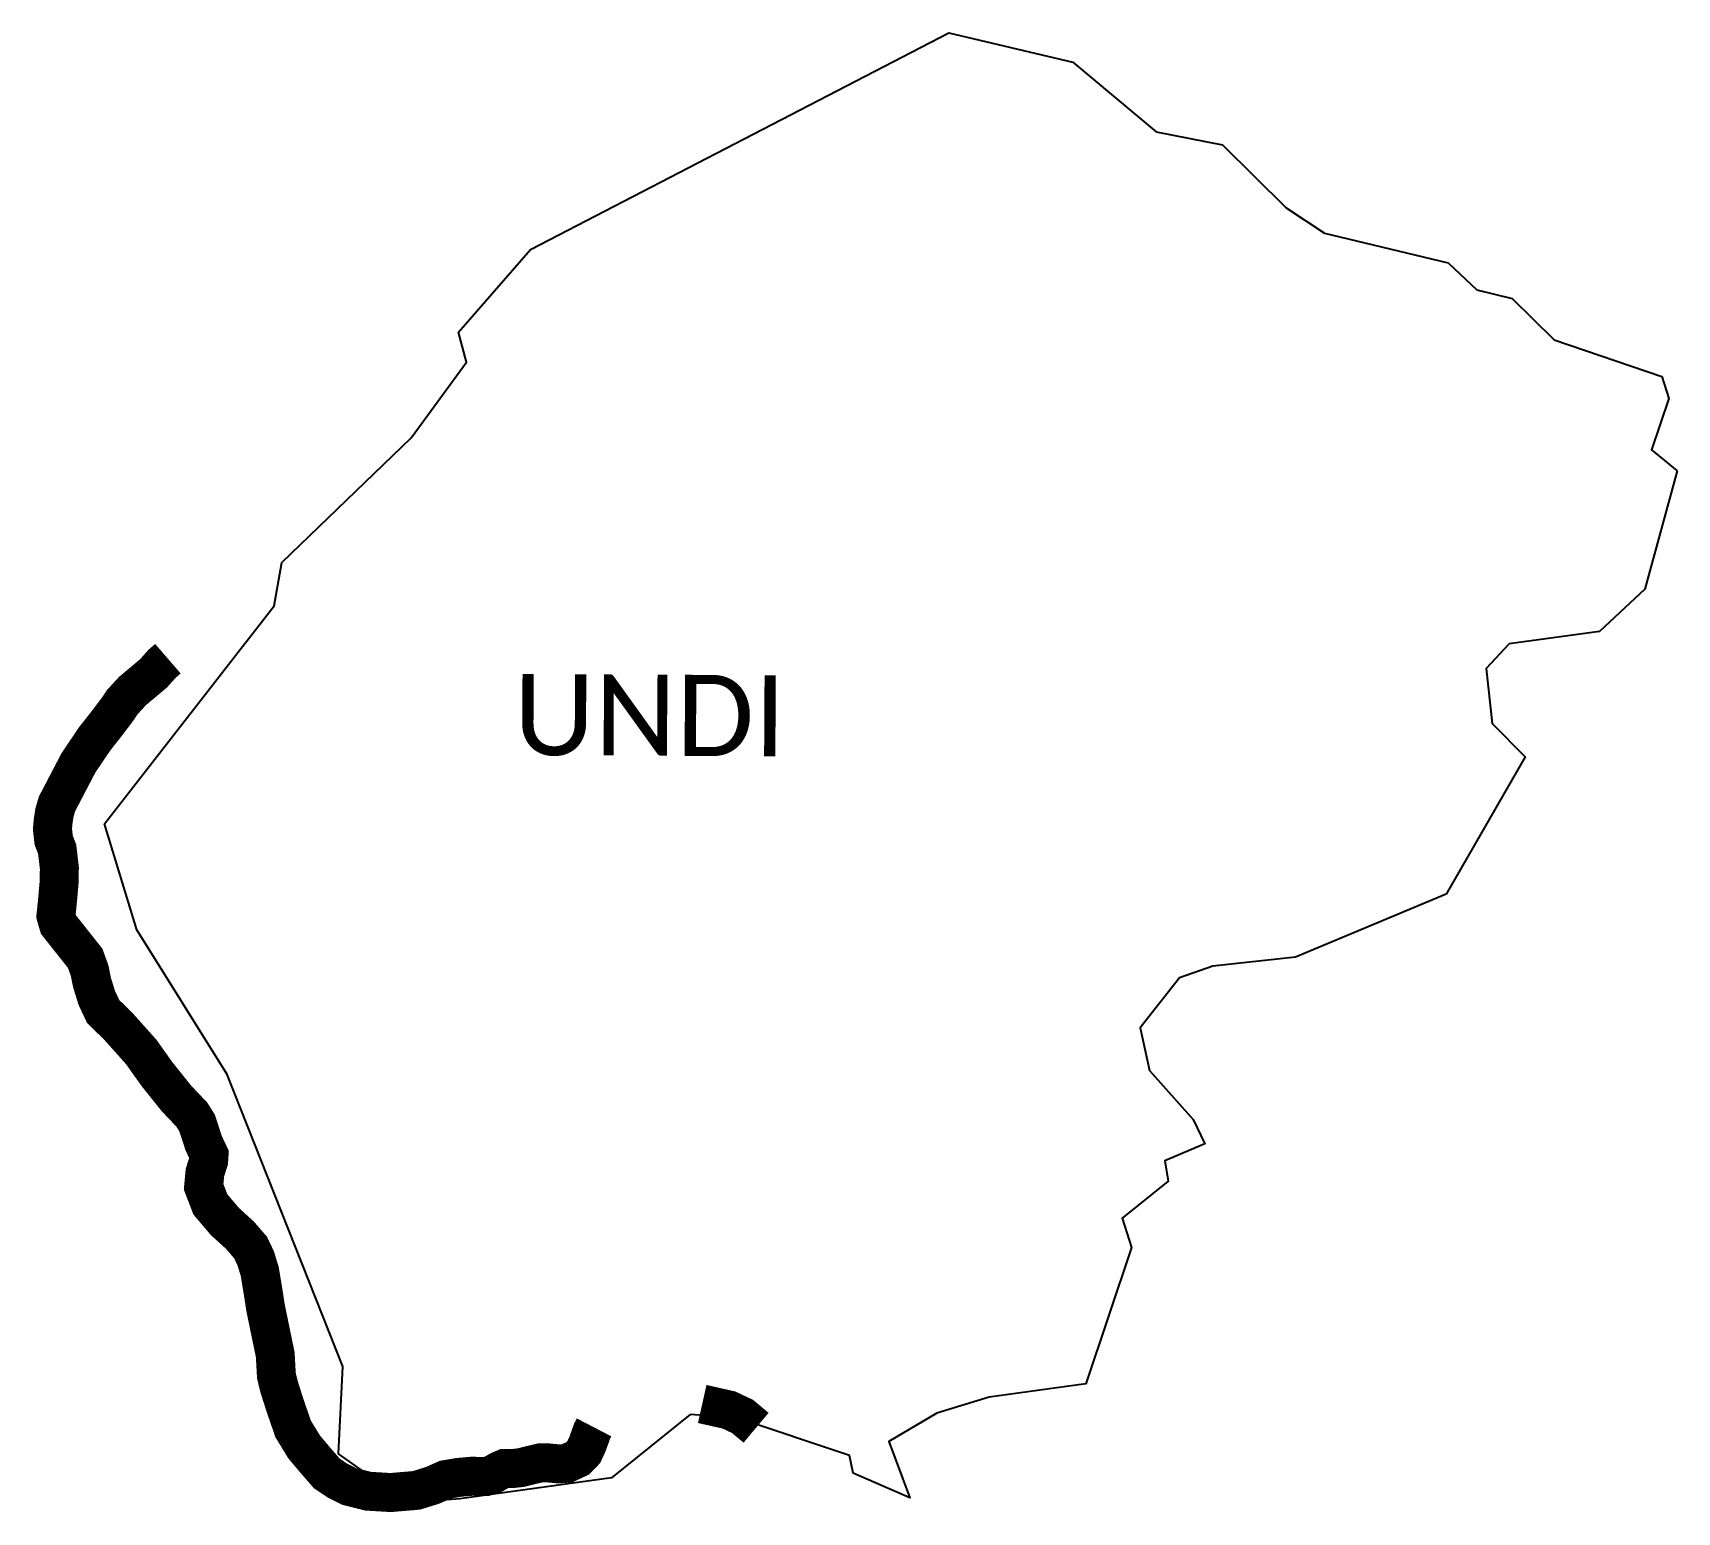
# Model space of a CAD drawing. Header units: metres. Extents: x 312010 to 314120, y 1905504 to 1907401.
import ezdxf

# ---------------------------------------------------------------- set-up
doc = ezdxf.new("R2010")
doc.units = ezdxf.units.M
for name, color, linetype in [('UNPROTECTED', 130, 'Continuous'), ('UNPROTECTED DUE TO CREEK', 150, 'Continuous'), ('village', 3, 'Continuous'), ('VILLAGE NAME', 250, 'Continuous')]:
    doc.layers.add(name, color=color, linetype=linetype)
doc.styles.get("Standard").update_dxf_attribs({"font": 'simplex.shx'})

msp = doc.modelspace()

# ---------------------------------------------------------------- linework, layer by layer
at = {"layer": 'UNPROTECTED', "const_width": 50, "flags": 128}
msp.add_lwpolyline([(312183.1, 1906598.6), (312175.8, 1906592.3), (312164.4, 1906579.6), (312137.8, 1906557.3), (312124.5, 1906542.8), (312118.8, 1906534.2), (312103.8, 1906514.4), (312089.3, 1906496.1), (312068.3, 1906465), (312057.3, 1906444), (312040.8, 1906412.4), (312037.6, 1906401.6), (312035.9, 1906390.8), (312034.9, 1906380.2), (312036.5, 1906365.8), (312040.9, 1906354.3), (312041.6, 1906348.8), (312043.8, 1906329.8), (312043.4, 1906311.1), (312041.2, 1906286.2), (312039.4, 1906268.9), (312042.7, 1906257.4), (312054.2, 1906242.9), (312076.9, 1906214.3), (312082.5, 1906198.8), (312085.8, 1906182.8), (312091.8, 1906163.5), (312100, 1906146), (312118.9, 1906127.6), (312148.7, 1906094.3), (312168.9, 1906065.9), (312194.2, 1906034.3), (312213.5, 1906014.1), (312220.4, 1906003.3), (312229.1, 1905976.8), (312235.9, 1905962.5), (312235.4, 1905954.5), (312230.6, 1905939.4), (312229.6, 1905928.8), (312228.9, 1905921.1), (312237.6, 1905898.5), (312256.5, 1905876.3), (312275.4, 1905859.2), (312289.1, 1905843.3), (312295.6, 1905829.8), (312300.8, 1905813), (312305.3, 1905786.1), (312308.3, 1905766.4), (312313.1, 1905743.1), (312320.8, 1905705.9), (312322.3, 1905678.9), (312325.8, 1905664.5), (312333.3, 1905641), (312343.8, 1905610.5), (312358, 1905587.3), (312372, 1905570.7), (312386.9, 1905553.5), (312400.3, 1905544.5), (312415.5, 1905536.8), (312440.3, 1905530.6), (312469, 1905528.9), (312502, 1905531.7), (312522.4, 1905538), (312539.4, 1905545.5), (312556, 1905548.3), (312573, 1905549.8), (312591.4, 1905549.5), (312599.5, 1905551.7), (312608.6, 1905557), (312615.2, 1905559.8), (312624.4, 1905559.6), (312635.5, 1905560.8), (312649.3, 1905564.2), (312661.8, 1905567.1), (312671.3, 1905566.9), (312685, 1905565.6), (312695.4, 1905566.4), (312709, 1905572.8), (312716.9, 1905581), (312721.8, 1905591.7), (312727.4, 1905607.5), (312730, 1905612.5)], dxfattribs=at)
at = {"layer": 'UNPROTECTED DUE TO CREEK', "const_width": 50, "flags": 128}
msp.add_lwpolyline([(312868.8, 1905642.5), (312903, 1905634.8), (312920.6, 1905626.5), (312937.9, 1905612)], dxfattribs=at)
at = {"layer": 'village', "flags": 128}
msp.add_lwpolyline([(313451.5, 1907274.5), (313536.4, 1907258)], dxfattribs=at)
at = {"layer": 'village', "color": 3, "true_color": 0x00ff00}
for points in [[(314119.9, 1906839.8, 0), (314078.7, 1906687.8, 0), (314020.4, 1906633.4, 0), (313904.2, 1906617.7, 0), (313874.9, 1906586.1, 0), (313882.4, 1906515.3, 0), (313924.9, 1906472.6, 0), (313823.5, 1906296.7, 0), (313630, 1906215.7, 0), (313524.3, 1906204, 0), (313481.4, 1906189.3, 0), (313430.8, 1906125.1, 0), (313442.7, 1906070.4, 0), (313499, 1906007.4, 0), (313513.7, 1905976.2, 0), (313462.3, 1905954.4, 0), (313466.8, 1905928.5, 0), (313407.6, 1905880.9, 0), (313419.9, 1905843.1, 0), (313361, 1905668.5, 0), (313237, 1905651.2, 0), (313169.7, 1905630.8, 0), (313108.3, 1905594.4, 0), (313135.2, 1905522.1, 0), (313062.7, 1905553.6, 0), (313057.9, 1905576.4, 0), (312913.4, 1905624.8, 0), (312853.4, 1905629, 0), (312752.4, 1905547.9, 0), (312557.9, 1905520.8, 0), (312491.2, 1905515.9, 0), (312402.2, 1905578.7, 0), (312407.7, 1905690.7, 0), (312259.2, 1906065, 0), (312143.3, 1906250.6, 0), (312101.7, 1906386.7, 0), (312319.6, 1906666.5, 0), (312329.4, 1906722.1, 0), (312495.2, 1906881.9, 0), (312566.3, 1906979.2, 0), (312556.2, 1907017.6, 0), (312648.6, 1907123.6, 0), (313185.3, 1907401.4, 0), (313344.3, 1907364, 0), (313451.5, 1907274.5, 0)], [(313536.4, 1907258, 0), (313618.4, 1907176.8, 0), (313667.4, 1907144.5, 0), (313826.2, 1907106.3, 0), (313862.9, 1907071.8, 0), (313908.4, 1907060.7, 0), (313962.2, 1907007.8, 0), (314100.4, 1906960.8, 0), (314109.4, 1906932.2, 0), (314087.2, 1906866.5, 0), (314119.9, 1906839.8, 0)]]:
    msp.add_polyline3d(points, dxfattribs=at)

# ---------------------------------------------------------------- texts
at = {"layer": 'VILLAGE NAME', "insert": (312627.1, 1906579.2), "char_height": 104.042, "attachment_point": 1, "rotation": 359.6762}
msp.add_mtext_dynamic_manual_height_columns('{\\fCalibri|b0|i0|c0|p34;UNDI}', width=489.995, gutter_width=520.2, heights=[0], dxfattribs=at)

doc.saveas('drawing.dxf')
